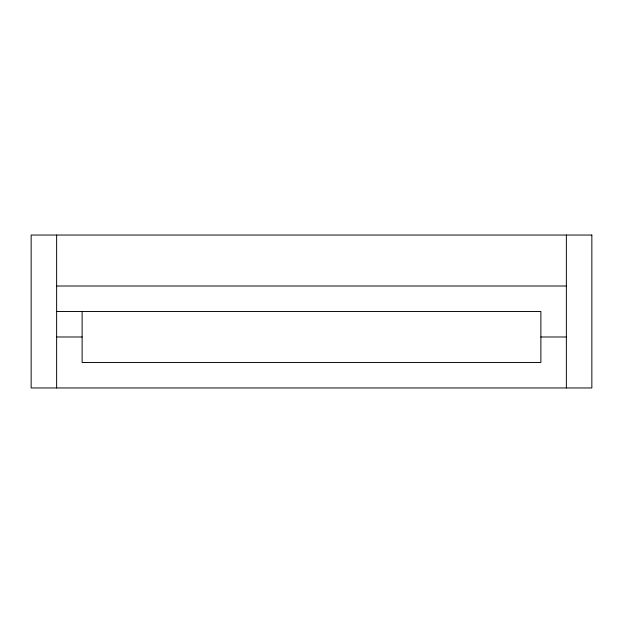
<?xml version="1.0" encoding="UTF-8"?>
<svg xmlns="http://www.w3.org/2000/svg" width="623" height="623" viewBox="0 0 623 623"><rect width="100%" height="100%" fill="white"/><g stroke="black" fill="none" stroke-linecap="round" stroke-linejoin="round"><path stroke-width="0.93" d="M56.638 286.012L566.362 286.012M56.638 311.5L540.881 311.5L540.881 362.469L82.119 362.469L82.119 311.5M56.638 336.988L82.119 336.988M540.881 336.988L566.362 336.988M566.362 235.042L566.362 387.958M56.638 235.042L56.638 387.958M591.85 235.042L31.15 235.042L31.15 387.958L591.85 387.958L591.85 235.042"/></g></svg>
